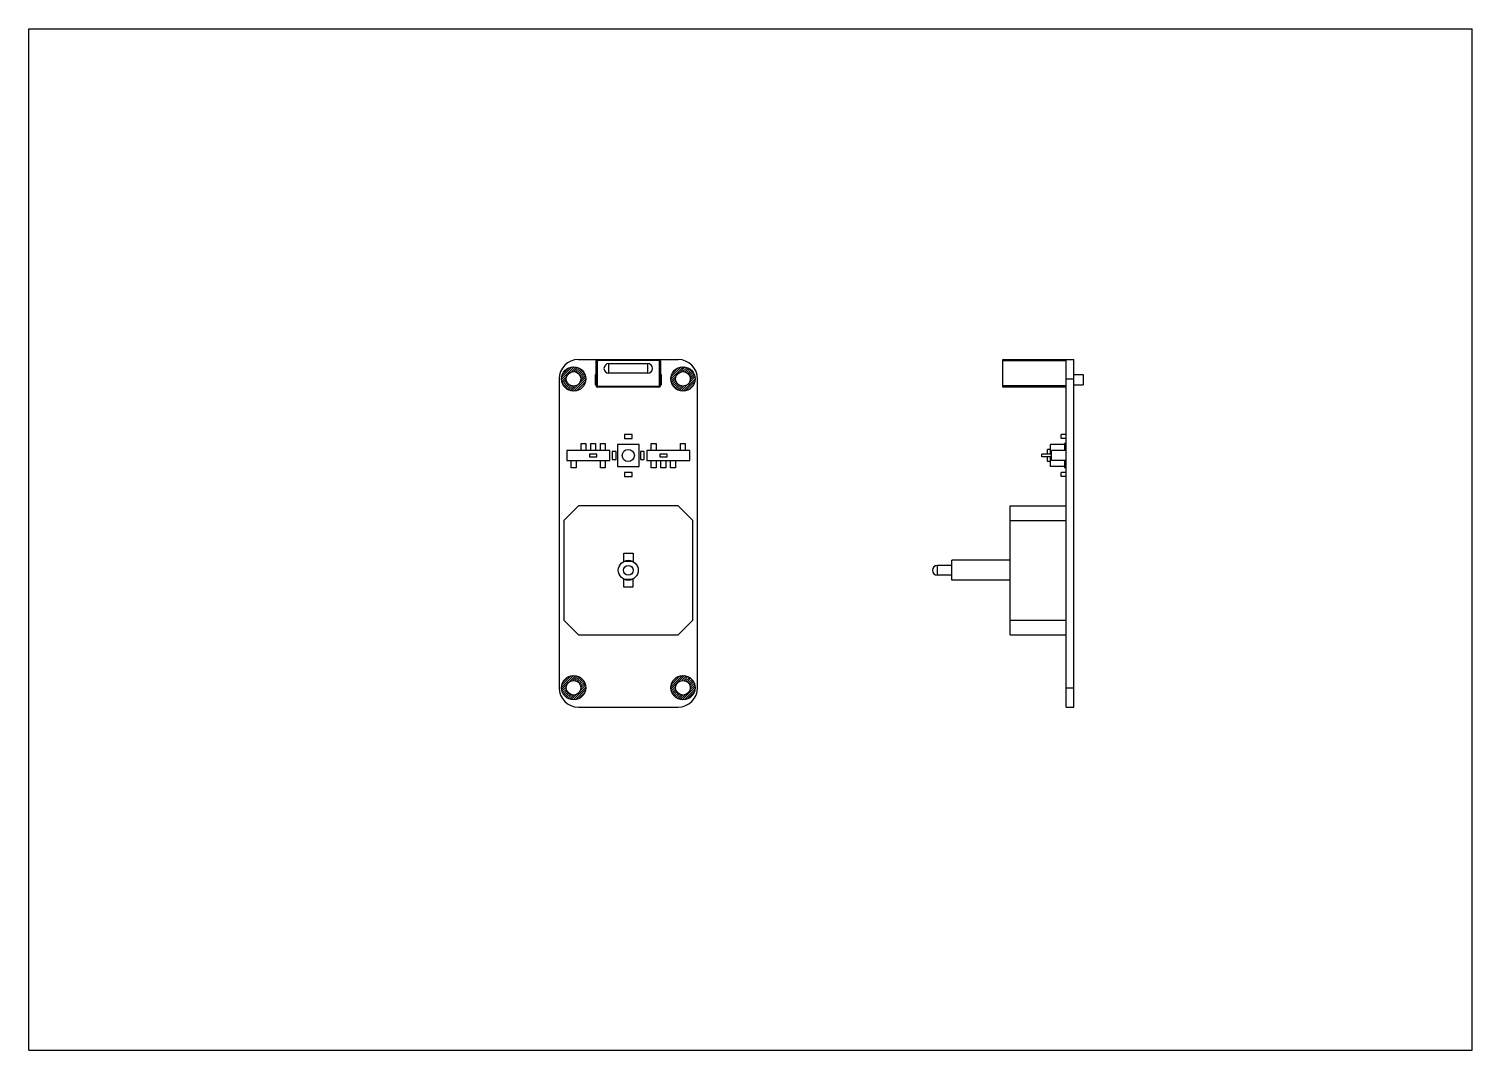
# Model space of a CAD drawing. Header units: millimetres. Extents: x 0 to 297, y 0 to 210.
import ezdxf

# ---------------------------------------------------------------- set-up
doc = ezdxf.new("R2010")
doc.units = ezdxf.units.MM
doc.header["$LTSCALE"] = 16.335
doc.layers.get('0').update_dxf_attribs({"linetype": 'CONTINUOUS'})

msp = doc.modelspace()

# ---------------------------------------------------------------- hatches: boundary and pattern name
h = msp.add_hatch()
h.set_pattern_fill('ANSI31', color=6, scale=0.1, style=0)
edge = h.paths.add_edge_path()
edge.add_arc((134.6, 74.52), 2.5, 0, 360)
edge = h.paths.add_edge_path(flags=16)
edge.add_arc((134.6, 74.52), 1.5, 0, 360)
edge = h.paths.add_edge_path()
edge.add_arc((112.1, 74.52), 2.5, 0, 360)
edge = h.paths.add_edge_path(flags=16)
edge.add_arc((112.1, 74.52), 1.5, 0, 360)
edge = h.paths.add_edge_path()
edge.add_arc((112.1, 138.02), 2.5, 0, 360)
edge = h.paths.add_edge_path(flags=16)
edge.add_arc((112.1, 138.02), 1.5, 0, 360)
edge = h.paths.add_edge_path(flags=16)
edge.add_arc((134.6, 138.02), 1.5, 0, 360)
edge = h.paths.add_edge_path()
edge.add_arc((134.6, 138.02), 2.5, 0, 360)

# ---------------------------------------------------------------- linework, layer by layer
at = {"color": 7, "linetype": 'Continuous'}
for p, q in [((0, 0), (0, 210)), ((0, 210), (297, 210)), ((297, 0), (297, 210)), ((113.1, 142.02), (133.6, 142.02)), ((116.75, 136.62), (116.75, 141.72)), ((116.95, 141.82), (116.95, 136.52)), ((129.75, 141.82), (116.95, 141.82)), ((119.35, 141.17), (127.35, 141.17)), ((129.75, 136.52), (129.75, 141.82)), ((129.95, 141.72), (129.95, 136.62)), ((200.45, 136.32), (200.45, 142.02)), ((200.45, 142.02), (215.05, 142.02)), ((213.45, 70.52), (213.45, 142.02)), ((215.05, 70.52), (215.05, 142.02)), ((109.1, 138.02), (109.1, 74.52)), ((116.6, 136.82), (116.6, 138.92)), ((116.6, 138.92), (116.75, 138.92)), ((116.75, 136.82), (116.6, 136.82)), ((127.35, 139.17), (119.35, 139.17)), ((129.95, 138.92), (130.1, 138.92)), ((130.1, 136.82), (129.95, 136.82)), ((130.1, 138.92), (130.1, 136.82)), ((137.6, 74.52), (137.6, 138.02)), ((215.05, 138.92), (216.95, 138.92)), ((215.05, 136.82), (216.95, 136.82)), ((216.95, 138.92), (216.95, 136.82)), ((116.95, 136.52), (129.75, 136.52)), ((129.65, 136.32), (117.05, 136.32)), ((213.45, 136.32), (200.45, 136.32)), ((113.62, 123.27), (113.62, 124.77)), ((113.62, 124.77), (114.62, 124.77)), ((114.62, 124.77), (114.62, 123.27)), ((115.62, 123.27), (115.62, 124.77)), ((115.62, 124.77), (116.62, 124.77)), ((116.62, 124.77), (116.62, 123.27)), ((117.62, 123.27), (117.62, 124.77)), ((117.62, 124.77), (118.62, 124.77)), ((118.62, 124.77), (118.62, 123.27)), ((122.55, 126.57), (122.55, 125.77)), ((124.15, 126.57), (122.55, 126.57)), ((122.55, 125.77), (124.15, 125.77)), ((124.15, 125.77), (124.15, 126.57)), ((128.07, 123.27), (128.07, 124.77)), ((128.07, 124.77), (129.07, 124.77)), ((129.07, 124.77), (129.07, 123.27)), ((134.07, 123.27), (134.07, 124.77)), ((134.07, 124.77), (135.07, 124.77)), ((135.07, 124.77), (135.07, 123.27)), ((212.45, 125.77), (212.45, 126.57)), ((213.45, 126.57), (212.45, 126.57)), ((213.45, 125.77), (212.45, 125.77)), ((213.15, 124.77), (213.15, 123.27)), ((213.45, 124.77), (213.15, 124.77)), ((110.7, 123.27), (110.7, 121.27)), ((119.55, 123.27), (110.7, 123.27)), ((115.37, 122.57), (115.37, 121.97)), ((116.87, 122.57), (115.37, 122.57)), ((115.37, 121.97), (116.87, 121.97)), ((116.87, 121.97), (116.87, 122.57)), ((119.55, 121.27), (119.55, 123.27)), ((120.05, 123.07), (120.05, 121.47)), ((120.85, 123.07), (120.05, 123.07)), ((120.85, 121.47), (120.85, 123.07)), ((121.1, 124.52), (121.1, 120.02)), ((125.6, 124.52), (121.1, 124.52)), ((125.6, 120.02), (125.6, 124.52)), ((125.85, 123.07), (125.85, 121.47)), ((126.65, 123.07), (125.85, 123.07)), ((126.65, 121.47), (126.65, 123.07)), ((127.15, 123.27), (127.15, 121.27)), ((136, 123.27), (127.15, 123.27)), ((129.82, 122.57), (129.82, 121.97)), ((131.32, 122.57), (129.82, 122.57)), ((129.82, 121.97), (131.32, 121.97)), ((131.32, 121.97), (131.32, 122.57)), ((136, 121.27), (136, 123.27)), ((208.45, 121.97), (208.45, 122.57)), ((210.45, 122.57), (208.45, 122.57)), ((210.45, 121.97), (208.45, 121.97)), ((209.65, 122.57), (209.65, 123.52)), ((210.25, 123.52), (209.65, 123.52)), ((209.65, 121.02), (209.65, 121.97)), ((210.25, 122.57), (210.25, 124.52)), ((213.15, 124.52), (210.25, 124.52)), ((210.25, 120.02), (210.25, 121.97)), ((210.45, 121.27), (210.45, 123.27)), ((213.45, 123.27), (210.45, 123.27)), ((110.7, 121.27), (119.55, 121.27)), ((111.62, 119.77), (111.62, 121.27)), ((112.62, 119.77), (111.62, 119.77)), ((112.62, 121.27), (112.62, 119.77)), ((117.62, 119.77), (117.62, 121.27)), ((118.62, 119.77), (117.62, 119.77)), ((118.62, 121.27), (118.62, 119.77)), ((120.05, 121.47), (120.85, 121.47)), ((121.1, 120.02), (125.6, 120.02)), ((125.85, 121.47), (126.65, 121.47)), ((127.15, 121.27), (136, 121.27)), ((128.07, 119.77), (128.07, 121.27)), ((129.07, 119.77), (128.07, 119.77)), ((129.07, 121.27), (129.07, 119.77)), ((130.07, 119.77), (130.07, 121.27)), ((131.07, 119.77), (130.07, 119.77)), ((131.07, 121.27), (131.07, 119.77)), ((132.07, 119.77), (132.07, 121.27)), ((133.07, 119.77), (132.07, 119.77)), ((133.07, 121.27), (133.07, 119.77)), ((210.25, 121.02), (209.65, 121.02)), ((213.15, 120.02), (210.25, 120.02)), ((213.45, 121.27), (210.45, 121.27)), ((213.15, 121.27), (213.15, 119.77)), ((213.45, 119.77), (213.15, 119.77)), ((122.55, 118.77), (122.55, 117.97)), ((124.15, 118.77), (122.55, 118.77)), ((122.55, 117.97), (124.15, 117.97)), ((124.15, 117.97), (124.15, 118.77)), ((212.45, 117.97), (212.45, 118.77)), ((213.45, 118.77), (212.45, 118.77)), ((213.45, 117.97), (212.45, 117.97)), ((113.1, 111.92), (110.1, 108.92)), ((133.6, 111.92), (113.1, 111.92)), ((136.6, 108.92), (133.6, 111.92)), ((201.95, 85.42), (201.95, 111.92)), ((201.95, 111.92), (213.45, 111.92)), ((110.1, 108.92), (110.1, 88.42)), ((136.6, 88.42), (136.6, 108.92)), ((201.95, 108.92), (213.45, 108.92)), ((189.95, 99.67), (186.95, 99.67)), ((189.95, 96.62), (189.95, 100.72)), ((201.95, 100.72), (189.95, 100.72)), ((189.95, 97.67), (186.95, 97.67)), ((201.95, 96.62), (189.95, 96.62)), ((110.1, 88.42), (113.1, 85.42)), ((133.6, 85.42), (136.6, 88.42)), ((201.95, 88.42), (213.45, 88.42)), ((113.1, 85.42), (133.6, 85.42)), ((201.95, 85.42), (213.45, 85.42)), ((113.1, 70.52), (133.6, 70.52)), ((213.45, 70.52), (215.05, 70.52)), ((0, 0), (297, 0))]:
    msp.add_line(p, q, dxfattribs=at)
at = {"color": 9, "linetype": 'Continuous'}
for p, q in [((119.35, 139.17), (119.35, 141.17)), ((127.35, 139.17), (127.35, 141.17)), ((213.45, 141.72), (200.45, 141.72)), ((213.45, 138.02), (215.05, 138.02)), ((213.45, 136.62), (200.45, 136.62)), ((186.95, 97.67), (186.95, 99.67)), ((213.45, 74.52), (215.05, 74.52))]:
    msp.add_line(p, q, dxfattribs=at)
for points in [[(124.34, 100.46), (122.4, 100.46), (122.4, 102.2), (124.34, 102.2)], [(122.45, 96.82), (124.32, 96.82), (124.32, 95.18), (122.45, 95.18)]]:
    msp.add_lwpolyline(points, close=True)
for centre in [(112.1, 138.02), (134.6, 138.02), (112.1, 74.52), (134.6, 74.52)]:
    msp.add_circle(centre, 2.5)
at = {"color": 7, "linetype": 'Continuous'}
for centre, radius in [((112.1, 138.02), 1.5), ((134.6, 138.02), 1.5), ((123.35, 122.27), 1.25), ((123.35, 98.67), 2.05), ((123.35, 98.67), 1), ((112.1, 74.52), 1.5), ((134.6, 74.52), 1.5)]:
    msp.add_circle(centre, radius, dxfattribs=at)
for centre, radius, start, end in [((113.1, 138.02), 4, 90, 180), ((117.05, 141.72), 0.3, 90, 180), ((119.35, 140.17), 1, 90, 270), ((127.35, 140.17), 1, 270, 90), ((129.65, 141.72), 0.3, 0, 90), ((133.6, 138.02), 4, 0, 90), ((117.05, 136.62), 0.3, 180, 270), ((129.65, 136.62), 0.3, 270, 360), ((186.95, 98.67), 1, 90, 270), ((113.1, 74.52), 4, 180, 270), ((133.6, 74.52), 4, 270, 360)]:
    msp.add_arc(centre, radius, start, end, dxfattribs=at)

doc.saveas('drawing.dxf')
